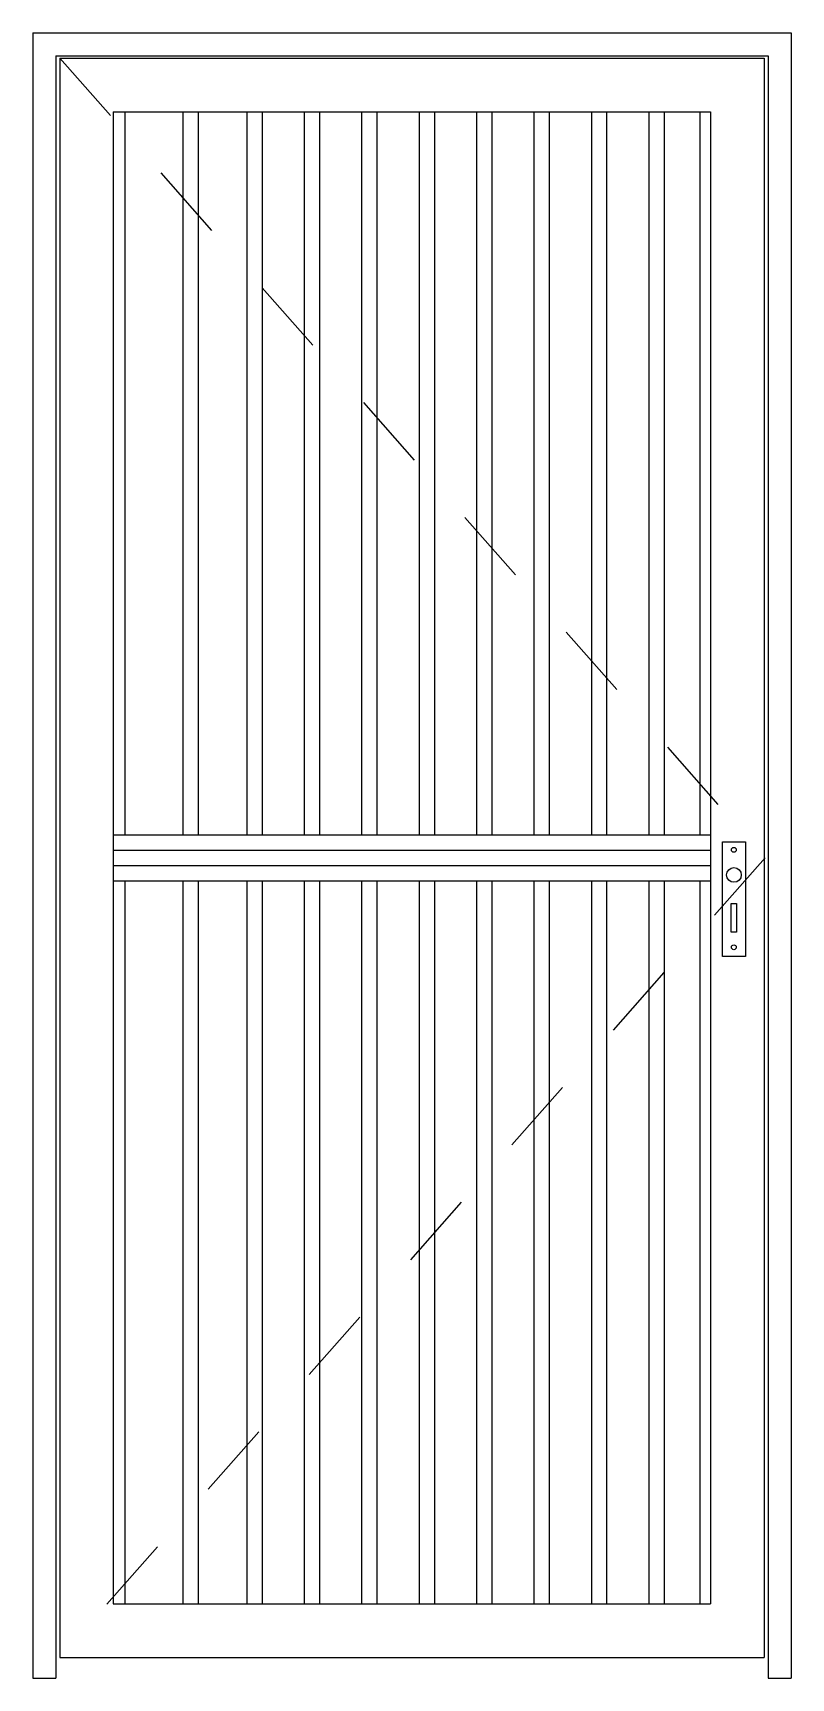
# Model space of a CAD drawing. Header units: millimetres. Extents: x -1.96 to -0.97, y 1340.43 to 1342.58.
import ezdxf

# ---------------------------------------------------------------- set-up
doc = ezdxf.new("R2010")
doc.units = ezdxf.units.MM
doc.header["$LTSCALE"] = 0.5
doc.linetypes.add('HIDDEN2', pattern=[0.1875, 0.125, -0.0625])
doc.layers.add('Gravia_Portas', color=1, linetype='Continuous')
doc.layers.add('Gravia_Portas_hidden2', color=1, linetype='HIDDEN2')

msp = doc.modelspace()

# ---------------------------------------------------------------- linework, layer by layer
at = {"layer": 'Gravia_Portas', "color": 2}
for p, q in [((-1.9633, 1342.5834), (-0.9733, 1342.5834)), ((-1.9633, 1342.5834), (-1.9633, 1340.4334)), ((-0.9733, 1342.5834), (-0.9733, 1340.4334))]:
    msp.add_line(p, q, dxfattribs=at)
at = {"layer": 'Gravia_Portas'}
for p, q in [((-1.9333, 1342.5534), (-1.0033, 1342.5534)), ((-1.9333, 1342.5534), (-1.9333, 1340.4334)), ((-1.9283, 1342.5504), (-1.0083, 1342.5504)), ((-1.9283, 1342.5504), (-1.9283, 1340.4604)), ((-1.0083, 1342.5504), (-1.0083, 1340.4604)), ((-1.0033, 1342.5534), (-1.0033, 1340.4334)), ((-1.8583, 1342.4804), (-1.0783, 1342.4804)), ((-1.8583, 1342.4804), (-1.8583, 1340.5304)), ((-1.8433, 1342.4804), (-1.8433, 1341.5354)), ((-1.7677, 1342.4804), (-1.7677, 1341.5354)), ((-1.7477, 1342.4804), (-1.7477, 1341.5354)), ((-1.6841, 1342.4804), (-1.6841, 1341.5354)), ((-1.6641, 1342.4804), (-1.6641, 1341.5354)), ((-1.6091, 1342.4804), (-1.6091, 1341.5354)), ((-1.5891, 1342.4804), (-1.5891, 1341.5354)), ((-1.5341, 1342.4804), (-1.5341, 1341.5354)), ((-1.5141, 1342.4804), (-1.5141, 1341.5354)), ((-1.4591, 1342.4804), (-1.4591, 1341.5354)), ((-1.4391, 1342.4804), (-1.4391, 1341.5354)), ((-1.3841, 1342.4804), (-1.3841, 1341.5354)), ((-1.3641, 1342.4804), (-1.3641, 1341.5354)), ((-1.3091, 1342.4804), (-1.3091, 1341.5354)), ((-1.2891, 1342.4804), (-1.2891, 1341.5354)), ((-1.2341, 1342.4804), (-1.2341, 1341.5354)), ((-1.2141, 1342.4804), (-1.2141, 1341.5354)), ((-1.1591, 1342.4804), (-1.1591, 1341.5354)), ((-1.1391, 1342.4804), (-1.1391, 1341.5354)), ((-1.0923, 1342.4804), (-1.0923, 1341.5354)), ((-1.0783, 1342.4804), (-1.0783, 1340.5304)), ((-1.8583, 1341.5354), (-1.0783, 1341.5354)), ((-1.8583, 1341.5154), (-1.0783, 1341.5154)), ((-1.0629, 1341.5265), (-1.0329, 1341.5265)), ((-1.0629, 1341.3765), (-1.0629, 1341.5265)), ((-1.0329, 1341.5265), (-1.0329, 1341.3765)), ((-1.8583, 1341.4954), (-1.0783, 1341.4954)), ((-1.8583, 1341.4754), (-1.0783, 1341.4754)), ((-1.8433, 1341.4754), (-1.8433, 1340.5304)), ((-1.7675, 1341.4754), (-1.7675, 1340.5304)), ((-1.7475, 1341.4754), (-1.7475, 1340.5304)), ((-1.6841, 1341.4754), (-1.6841, 1340.5304)), ((-1.6641, 1341.4754), (-1.6641, 1340.5304)), ((-1.6091, 1341.4754), (-1.6091, 1340.5304)), ((-1.5891, 1341.4754), (-1.5891, 1340.5304)), ((-1.5341, 1341.4754), (-1.5341, 1340.5304)), ((-1.5141, 1341.4754), (-1.5141, 1340.5304)), ((-1.4591, 1341.4754), (-1.4591, 1340.5304)), ((-1.4391, 1341.4754), (-1.4391, 1340.5304)), ((-1.3841, 1341.4754), (-1.3841, 1340.5304)), ((-1.3641, 1341.4754), (-1.3641, 1340.5304)), ((-1.3091, 1341.4754), (-1.3091, 1340.5304)), ((-1.2891, 1341.4754), (-1.2891, 1340.5304)), ((-1.2341, 1341.4754), (-1.2341, 1340.5304)), ((-1.2141, 1341.4754), (-1.2141, 1340.5304)), ((-1.1591, 1341.4754), (-1.1591, 1340.5304)), ((-1.1391, 1341.4754), (-1.1391, 1340.5304)), ((-1.0923, 1341.4754), (-1.0923, 1340.5304)), ((-1.0513, 1341.4083), (-1.0513, 1341.4458)), ((-1.0513, 1341.4458), (-1.0445, 1341.4458)), ((-1.0445, 1341.4458), (-1.0445, 1341.4083)), ((-1.0445, 1341.4083), (-1.0513, 1341.4083)), ((-1.0329, 1341.3765), (-1.0629, 1341.3765)), ((-1.8583, 1340.5304), (-1.0783, 1340.5304)), ((-1.9283, 1340.4604), (-1.0083, 1340.4604)), ((-1.9633, 1340.4334), (-1.9333, 1340.4334)), ((-1.0033, 1340.4334), (-0.9733, 1340.4334))]:
    msp.add_line(p, q, dxfattribs=at)
for centre, radius in [((-1.0481, 1341.5159), 0.00318), ((-1.0479, 1341.483), 0.00955), ((-1.0481, 1341.3885), 0.00318)]:
    msp.add_circle(centre, radius, dxfattribs=at)
at = {"layer": 'Gravia_Portas_hidden2'}
for p, q in [((-1.9283, 1342.5504), (-1.0073, 1341.5054)), ((-1.0073, 1341.5054), (-1.9283, 1340.4604))]:
    msp.add_line(p, q, dxfattribs=at)

doc.saveas('drawing.dxf')
